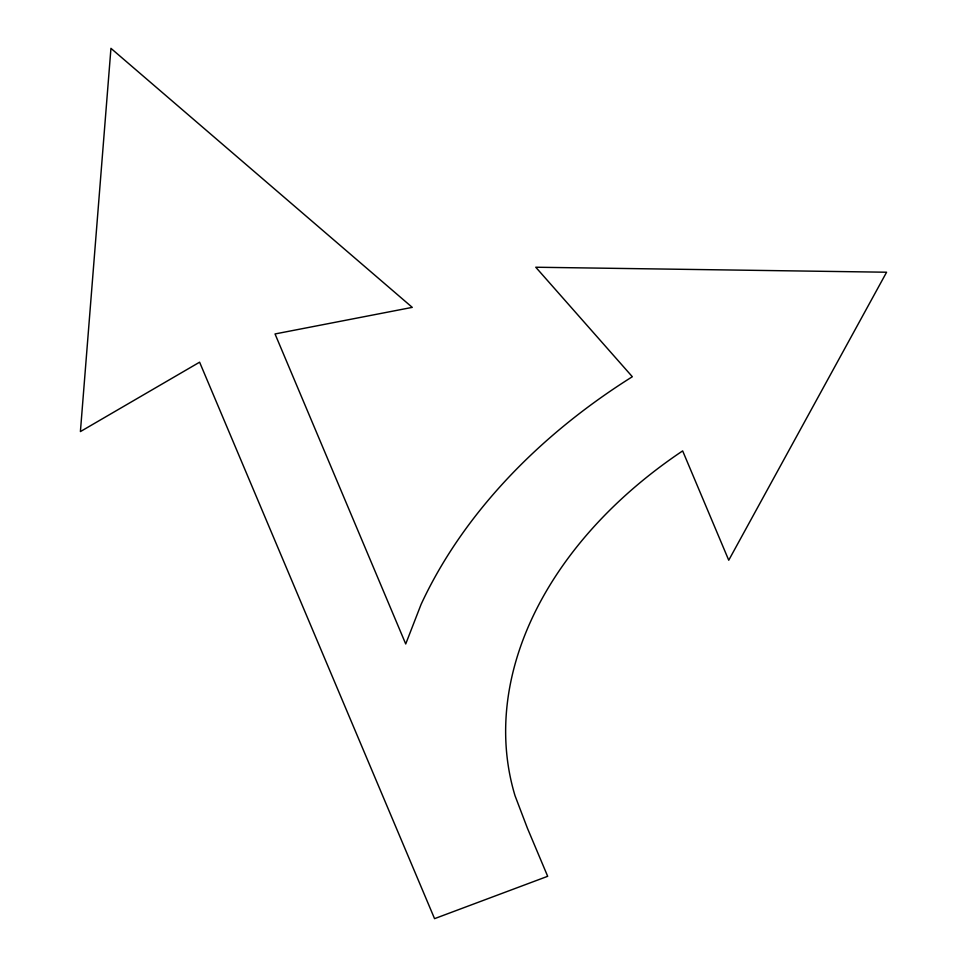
<?xml version="1.0" encoding="UTF-8"?>
<svg xmlns="http://www.w3.org/2000/svg" width="967" height="967" viewBox="0 0 967 967"><rect width="100%" height="100%" fill="white"/><g stroke="black" fill="none" stroke-linecap="round" stroke-linejoin="round"><path stroke-width="1.45" d="M547.382 876.416L434.558 918.65L199.601 362.19L80.406 431.584L110.951 48.35L412.268 307.373L275.027 333.953L405.717 643.962L421.092 604.375A540.082 388.504 -18 0 1 632.333 376.731L535.766 267.23L886.594 272.223L728.743 560.219L682.654 450.9A419.158 301.523 -18 0 0 515.024 795.696L527.402 828.187L547.685 876.307"/></g></svg>
